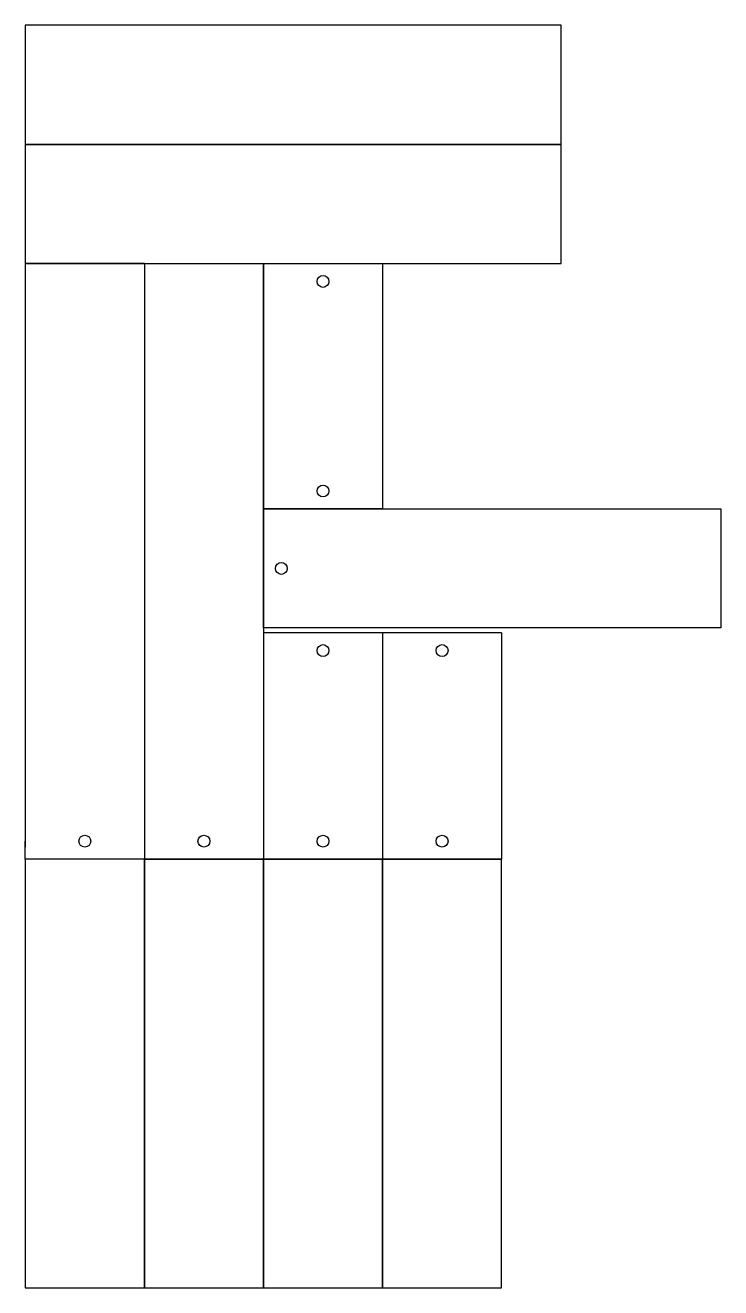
# Model space of a CAD drawing. Header units: millimetres. Extents: x 1215 to 1274, y 2146 to 2252.
import ezdxf

# ---------------------------------------------------------------- set-up
doc = ezdxf.new("R2010")
doc.units = ezdxf.units.MM

msp = doc.modelspace()

# ---------------------------------------------------------------- linework, layer by layer
for p, q in [((1225.19, 2232.48), (1215.19, 2232.48)), ((1215.19, 2232.48), (1215.19, 2220.48)), ((1225.19, 2232.48), (1225.19, 2182.48)), ((1225.19, 2232.48), (1235.19, 2232.48)), ((1235.19, 2232.48), (1235.19, 2201.48)), ((1235.19, 2232.48), (1235.19, 2230.98)), ((1215.19, 2220.48), (1215.19, 2184.48)), ((1235.19, 2201.48), (1235.19, 2182.48)), ((1245.19, 2201.48), (1235.19, 2201.48)), ((1235.19, 2201.48), (1235.19, 2198.8)), ((1245.19, 2201.48), (1245.19, 2182.48)), ((1255.19, 2201.48), (1245.19, 2201.48)), ((1255.19, 2201.48), (1255.19, 2182.48)), ((1215.19, 2184.48), (1215.19, 2183.48)), ((1215.19, 2182.48), (1215.19, 2183.98)), ((1225.19, 2184.48), (1225.19, 2183.48)), ((1215.19, 2182.48), (1215.19, 2183.48)), ((1215.19, 2183.48), (1215.19, 2183.48)), ((1225.19, 2182.48), (1215.19, 2182.48)), ((1225.19, 2182.48), (1235.19, 2182.48)), ((1235.19, 2182.48), (1235.19, 2182.48)), ((1235.19, 2182.48), (1245.19, 2182.48)), ((1245.19, 2182.48), (1255.19, 2182.48))]:
    msp.add_line(p, q)
for points in [[(1215.19, 2242.48), (1260.19, 2242.48), (1260.19, 2252.48), (1215.19, 2252.48)], [(1215.19, 2232.48), (1260.19, 2232.48), (1260.19, 2242.48), (1215.19, 2242.48)], [(1235.19, 2232.48), (1245.19, 2232.48), (1245.19, 2211.88), (1235.19, 2211.88)], [(1235.19, 2211.88), (1273.59, 2211.88), (1273.59, 2201.88), (1235.19, 2201.88)], [(1215.19, 2146.48), (1225.19, 2146.48), (1225.19, 2182.48), (1215.19, 2182.48)], [(1225.19, 2146.48), (1235.19, 2146.48), (1235.19, 2182.48), (1225.19, 2182.48)], [(1235.19, 2146.48), (1245.19, 2146.48), (1245.19, 2182.48), (1235.19, 2182.48)], [(1245.19, 2146.48), (1255.19, 2146.48), (1255.19, 2182.48), (1245.19, 2182.48)]]:
    msp.add_lwpolyline(points, close=True)
for centre in [(1240.19, 2230.98), (1240.19, 2213.38), (1236.69, 2206.88), (1240.19, 2199.98), (1250.19, 2199.98), (1220.19, 2183.98), (1230.19, 2183.98), (1240.19, 2183.98), (1250.19, 2183.98)]:
    msp.add_circle(centre, 0.5)

doc.saveas('drawing.dxf')
